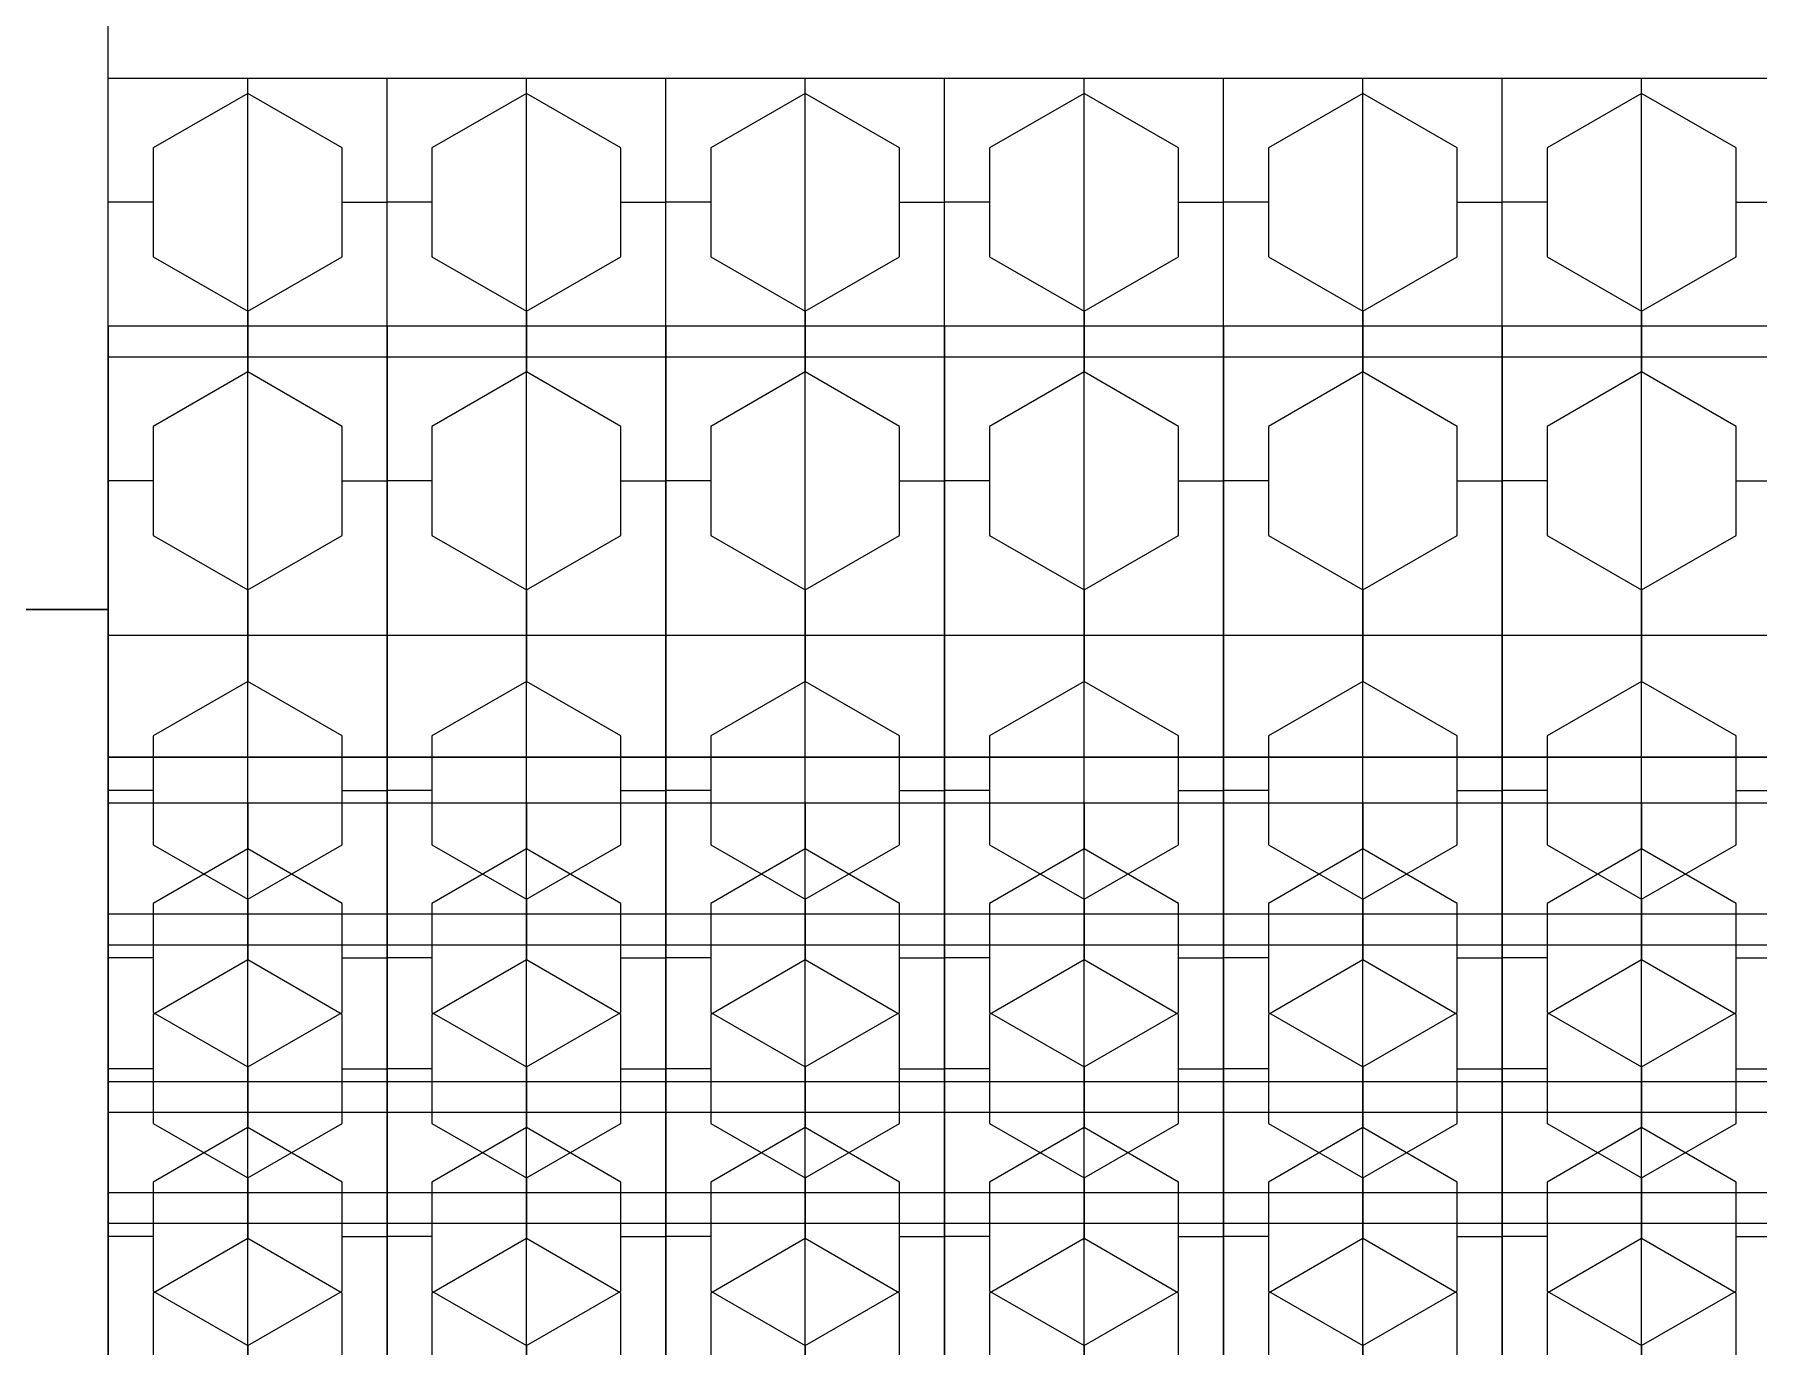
# Model space of a CAD drawing. Header units: metres. Extents: x -1744 to -758, y -4183 to -3914.
# Drawn here: x -843.781 to -841.11, y -4091.92 to -4089.886 of the extents above; entities that cross this region are included whole.
import ezdxf

# ---------------------------------------------------------------- set-up
doc = ezdxf.new("R2010")
doc.units = ezdxf.units.M
doc.layers.add('A-ID', color=11, linetype='Continuous')
doc.layers.add('WALL', color=7, linetype='Continuous')
doc.layers.add('by block', color=252, linetype='Continuous', lineweight=30)

# ---------------------------------------------------------------- blocks, each defined once
blk = doc.blocks.new('A$C1C9B1590')
for p, q in [((761.8222, 84.5657), (761.8222, 94.4717)), ((754.888, 92.1857), (761.8222, 92.1857))]:
    blk.add_line(p, q)
at = {"layer": 'A-ID', "color": 250}
for p, q in [((762.2541, 93.009), (761.8222, 93.009)), ((761.8222, 89.6786), (761.8222, 93.009)), ((762.0382, 89.2699), (762.0382, 93.009)), ((762.2541, 89.6786), (762.2541, 93.009)), ((762.6859, 93.009), (762.2541, 93.009)), ((762.2541, 89.6786), (762.2541, 93.009)), ((762.47, 89.2699), (762.47, 93.009)), ((763.1178, 93.009), (762.6859, 93.009)), ((762.6859, 89.6786), (762.6859, 93.009)), ((762.6859, 89.6786), (762.6859, 93.009)), ((762.9019, 89.2699), (762.9019, 93.009)), ((763.5496, 93.009), (763.1178, 93.009)), ((763.1178, 89.6786), (763.1178, 93.009)), ((763.1178, 89.6786), (763.1178, 93.009)), ((763.3337, 89.2699), (763.3337, 93.009)), ((763.5496, 89.6786), (763.5496, 93.009)), ((763.9815, 93.009), (763.5496, 93.009)), ((763.5496, 89.6786), (763.5496, 93.009)), ((763.7655, 89.2699), (763.7655, 93.009)), ((764.4133, 93.009), (763.9815, 93.009)), ((763.9815, 89.6786), (763.9815, 93.009)), ((763.9815, 89.6786), (763.9815, 93.009)), ((764.1974, 89.2699), (764.1974, 93.009)), ((762.0382, 92.9858), (761.8919, 92.9014)), ((762.1844, 92.9014), (762.0382, 92.9858)), ((762.0382, 89.2467), (762.0382, 92.9858)), ((762.47, 92.9858), (762.3237, 92.9014)), ((762.6163, 92.9014), (762.47, 92.9858)), ((762.47, 89.2467), (762.47, 92.9858)), ((762.9019, 92.9858), (762.7556, 92.9014)), ((763.0481, 92.9014), (762.9019, 92.9858)), ((762.9019, 89.2467), (762.9019, 92.9858)), ((763.3337, 92.9858), (763.1874, 92.9014)), ((763.3337, 89.2467), (763.3337, 92.9858)), ((763.48, 92.9014), (763.3337, 92.9858)), ((763.7655, 92.9858), (763.6193, 92.9014)), ((763.9118, 92.9014), (763.7655, 92.9858)), ((763.7655, 89.2467), (763.7655, 92.9858)), ((764.1974, 92.9858), (764.0511, 92.9014)), ((764.3437, 92.9014), (764.1974, 92.9858)), ((764.1974, 89.2467), (764.1974, 92.9858)), ((761.8919, 92.9014), (761.8919, 92.7325)), ((762.1844, 92.7325), (762.1844, 92.9014)), ((762.3237, 92.9014), (762.3237, 92.7325)), ((762.6163, 92.7325), (762.6163, 92.9014)), ((762.7556, 92.9014), (762.7556, 92.7325)), ((763.0481, 92.7325), (763.0481, 92.9014)), ((763.1874, 92.9014), (763.1874, 92.7325)), ((763.48, 92.7325), (763.48, 92.9014)), ((763.6193, 92.9014), (763.6193, 92.7325)), ((763.9118, 92.7325), (763.9118, 92.9014)), ((764.0511, 92.9014), (764.0511, 92.7325)), ((764.3437, 92.7325), (764.3437, 92.9014)), ((761.8919, 92.8169), (761.8222, 92.8169)), ((762.1844, 92.8169), (762.2541, 92.8169)), ((762.3237, 92.8169), (762.2541, 92.8169)), ((762.6163, 92.8169), (762.6859, 92.8169)), ((762.7556, 92.8169), (762.6859, 92.8169)), ((763.0481, 92.8169), (763.1178, 92.8169)), ((763.1874, 92.8169), (763.1178, 92.8169)), ((763.48, 92.8169), (763.5496, 92.8169)), ((763.6193, 92.8169), (763.5496, 92.8169)), ((763.9118, 92.8169), (763.9815, 92.8169)), ((764.0511, 92.8169), (763.9815, 92.8169)), ((764.3437, 92.8169), (764.4133, 92.8169)), ((761.8919, 92.7325), (762.0382, 92.648)), ((762.0382, 92.648), (762.1844, 92.7325)), ((762.3237, 92.7325), (762.47, 92.648)), ((762.47, 92.648), (762.6163, 92.7325)), ((762.7556, 92.7325), (762.9019, 92.648)), ((762.9019, 92.648), (763.0481, 92.7325)), ((763.1874, 92.7325), (763.3337, 92.648)), ((763.3337, 92.648), (763.48, 92.7325)), ((763.6193, 92.7325), (763.7655, 92.648)), ((763.7655, 92.648), (763.9118, 92.7325)), ((764.0511, 92.7325), (764.1974, 92.648)), ((764.1974, 92.648), (764.3437, 92.7325)), ((762.0382, 92.648), (762.0382, 92.5771)), ((762.47, 92.648), (762.47, 92.5771)), ((762.9019, 92.648), (762.9019, 92.5771)), ((763.3337, 92.648), (763.3337, 92.5771)), ((763.7655, 92.648), (763.7655, 92.5771)), ((764.1974, 92.648), (764.1974, 92.5771)), ((761.8222, 92.6249), (761.8222, 92.1453)), ((762.2541, 92.6249), (761.8222, 92.6249)), ((762.0382, 92.6249), (762.0382, 92.554)), ((762.2541, 92.6249), (762.2541, 92.1453)), ((762.2541, 92.6249), (762.2541, 92.1453)), ((762.6859, 92.6249), (762.2541, 92.6249)), ((762.47, 92.6249), (762.47, 92.554)), ((763.1178, 92.6249), (762.6859, 92.6249)), ((762.6859, 92.6249), (762.6859, 92.1453)), ((762.6859, 92.6249), (762.6859, 92.1453)), ((762.9019, 92.6249), (762.9019, 92.554)), ((763.1178, 92.6249), (763.1178, 92.1453)), ((763.5496, 92.6249), (763.1178, 92.6249)), ((763.1178, 92.6249), (763.1178, 92.1453)), ((763.3337, 92.6249), (763.3337, 92.554)), ((763.9815, 92.6249), (763.5496, 92.6249)), ((763.5496, 92.6249), (763.5496, 92.1453)), ((763.5496, 92.6249), (763.5496, 92.1453)), ((763.7655, 92.6249), (763.7655, 92.554)), ((763.9815, 92.6249), (763.9815, 92.1453)), ((764.4133, 92.6249), (763.9815, 92.6249)), ((763.9815, 92.6249), (763.9815, 92.1453)), ((764.1974, 92.6249), (764.1974, 92.554)), ((761.8222, 89.2467), (761.8222, 92.5771)), ((762.2541, 92.5771), (761.8222, 92.5771)), ((762.2541, 89.2467), (762.2541, 92.5771)), ((762.6859, 92.5771), (762.2541, 92.5771)), ((762.2541, 89.2467), (762.2541, 92.5771)), ((762.6859, 89.2467), (762.6859, 92.5771)), ((763.1178, 92.5771), (762.6859, 92.5771)), ((762.6859, 89.2467), (762.6859, 92.5771)), ((763.1178, 89.2467), (763.1178, 92.5771)), ((763.5496, 92.5771), (763.1178, 92.5771)), ((763.1178, 89.2467), (763.1178, 92.5771)), ((763.5496, 89.2467), (763.5496, 92.5771)), ((763.5496, 89.2467), (763.5496, 92.5771)), ((763.9815, 92.5771), (763.5496, 92.5771)), ((763.9815, 89.2467), (763.9815, 92.5771)), ((763.9815, 89.2467), (763.9815, 92.5771)), ((764.4133, 92.5771), (763.9815, 92.5771)), ((762.0382, 92.554), (761.8919, 92.4695)), ((762.1844, 92.4695), (762.0382, 92.554)), ((762.47, 92.554), (762.3237, 92.4695)), ((762.6163, 92.4695), (762.47, 92.554)), ((762.9019, 92.554), (762.7556, 92.4695)), ((763.0481, 92.4695), (762.9019, 92.554)), ((763.3337, 92.554), (763.1874, 92.4695)), ((763.48, 92.4695), (763.3337, 92.554)), ((763.7655, 92.554), (763.6193, 92.4695)), ((763.9118, 92.4695), (763.7655, 92.554)), ((764.1974, 92.554), (764.0511, 92.4695)), ((764.3437, 92.4695), (764.1974, 92.554)), ((761.8919, 92.4695), (761.8919, 92.3006)), ((762.1844, 92.3006), (762.1844, 92.4695)), ((762.3237, 92.4695), (762.3237, 92.3006)), ((762.6163, 92.3006), (762.6163, 92.4695)), ((762.7556, 92.4695), (762.7556, 92.3006)), ((763.0481, 92.3006), (763.0481, 92.4695)), ((763.1874, 92.4695), (763.1874, 92.3006)), ((763.48, 92.3006), (763.48, 92.4695)), ((763.6193, 92.4695), (763.6193, 92.3006)), ((763.9118, 92.3006), (763.9118, 92.4695)), ((764.0511, 92.4695), (764.0511, 92.3006)), ((764.3437, 92.3006), (764.3437, 92.4695)), ((761.8919, 92.3851), (761.8222, 92.3851)), ((762.1844, 92.3851), (762.2541, 92.3851)), ((762.3237, 92.3851), (762.2541, 92.3851)), ((762.6163, 92.3851), (762.6859, 92.3851)), ((762.7556, 92.3851), (762.6859, 92.3851)), ((763.0481, 92.3851), (763.1178, 92.3851)), ((763.1874, 92.3851), (763.1178, 92.3851)), ((763.48, 92.3851), (763.5496, 92.3851)), ((763.6193, 92.3851), (763.5496, 92.3851)), ((763.9118, 92.3851), (763.9815, 92.3851)), ((764.0511, 92.3851), (763.9815, 92.3851)), ((764.3437, 92.3851), (764.4133, 92.3851)), ((761.8919, 92.3006), (762.0382, 92.2162)), ((762.0382, 92.2162), (762.1844, 92.3006)), ((762.3237, 92.3006), (762.47, 92.2162)), ((762.47, 92.2162), (762.6163, 92.3006)), ((762.7556, 92.3006), (762.9019, 92.2162)), ((762.9019, 92.2162), (763.0481, 92.3006)), ((763.1874, 92.3006), (763.3337, 92.2162)), ((763.3337, 92.2162), (763.48, 92.3006)), ((763.6193, 92.3006), (763.7655, 92.2162)), ((763.7655, 92.2162), (763.9118, 92.3006)), ((764.0511, 92.3006), (764.1974, 92.2162)), ((764.1974, 92.2162), (764.3437, 92.3006)), ((762.0382, 92.2162), (762.0382, 92.1453)), ((762.47, 92.2162), (762.47, 92.1453)), ((762.9019, 92.2162), (762.9019, 92.1453)), ((763.3337, 92.2162), (763.3337, 92.1453)), ((763.7655, 92.2162), (763.7655, 92.1453)), ((764.1974, 92.2162), (764.1974, 92.1453)), ((762.2541, 92.1453), (761.8222, 92.1453)), ((762.2541, 92.1453), (761.8222, 92.1453)), ((761.8222, 92.1453), (761.8222, 91.6657)), ((762.0382, 92.1453), (762.0382, 92.0744)), ((762.6859, 92.1453), (762.2541, 92.1453)), ((762.6859, 92.1453), (762.2541, 92.1453)), ((762.2541, 92.1453), (762.2541, 91.6657)), ((762.2541, 92.1453), (762.2541, 91.6657)), ((762.47, 92.1453), (762.47, 92.0744)), ((763.1178, 92.1453), (762.6859, 92.1453)), ((763.1178, 92.1453), (762.6859, 92.1453)), ((762.6859, 92.1453), (762.6859, 91.6657)), ((762.6859, 92.1453), (762.6859, 91.6657)), ((762.9019, 92.1453), (762.9019, 92.0744)), ((763.5496, 92.1453), (763.1178, 92.1453)), ((763.1178, 92.1453), (763.1178, 91.6657)), ((763.1178, 92.1453), (763.1178, 91.6657)), ((763.5496, 92.1453), (763.1178, 92.1453)), ((763.3337, 92.1453), (763.3337, 92.0744)), ((763.9815, 92.1453), (763.5496, 92.1453)), ((763.9815, 92.1453), (763.5496, 92.1453)), ((763.5496, 92.1453), (763.5496, 91.6657)), ((763.5496, 92.1453), (763.5496, 91.6657)), ((763.7655, 92.1453), (763.7655, 92.0744)), ((764.4133, 92.1453), (763.9815, 92.1453)), ((763.9815, 92.1453), (763.9815, 91.6657)), ((764.4133, 92.1453), (763.9815, 92.1453)), ((763.9815, 92.1453), (763.9815, 91.6657)), ((764.1974, 92.1453), (764.1974, 92.0744)), ((762.0382, 92.0744), (761.8919, 91.99)), ((762.1844, 91.99), (762.0382, 92.0744)), ((762.47, 92.0744), (762.3237, 91.99)), ((762.6163, 91.99), (762.47, 92.0744)), ((762.9019, 92.0744), (762.7556, 91.99)), ((763.0481, 91.99), (762.9019, 92.0744)), ((763.3337, 92.0744), (763.1874, 91.99)), ((763.48, 91.99), (763.3337, 92.0744)), ((763.7655, 92.0744), (763.6193, 91.99)), ((763.9118, 91.99), (763.7655, 92.0744)), ((764.1974, 92.0744), (764.0511, 91.99)), ((764.3437, 91.99), (764.1974, 92.0744)), ((761.8919, 91.99), (761.8919, 91.8211)), ((762.1844, 91.8211), (762.1844, 91.99)), ((762.3237, 91.99), (762.3237, 91.8211)), ((762.6163, 91.8211), (762.6163, 91.99)), ((762.7556, 91.99), (762.7556, 91.8211)), ((763.0481, 91.8211), (763.0481, 91.99)), ((763.1874, 91.99), (763.1874, 91.8211)), ((763.48, 91.8211), (763.48, 91.99)), ((763.6193, 91.99), (763.6193, 91.8211)), ((763.9118, 91.8211), (763.9118, 91.99)), ((764.0511, 91.99), (764.0511, 91.8211)), ((764.3437, 91.8211), (764.3437, 91.99)), ((761.8919, 91.9055), (761.8222, 91.9055)), ((762.1844, 91.9055), (762.2541, 91.9055)), ((762.3237, 91.9055), (762.2541, 91.9055)), ((762.6163, 91.9055), (762.6859, 91.9055)), ((762.7556, 91.9055), (762.6859, 91.9055)), ((763.0481, 91.9055), (763.1178, 91.9055)), ((763.1874, 91.9055), (763.1178, 91.9055)), ((763.48, 91.9055), (763.5496, 91.9055)), ((763.6193, 91.9055), (763.5496, 91.9055)), ((763.9118, 91.9055), (763.9815, 91.9055)), ((764.0511, 91.9055), (763.9815, 91.9055)), ((764.3437, 91.9055), (764.4133, 91.9055)), ((762.2541, 91.8855), (761.8222, 91.8855)), ((761.8222, 91.8855), (761.8222, 91.4059)), ((762.0382, 91.8855), (762.0382, 91.8146)), ((762.6859, 91.8855), (762.2541, 91.8855)), ((762.2541, 91.8855), (762.2541, 91.4059)), ((762.2541, 91.8855), (762.2541, 91.4059)), ((762.47, 91.8855), (762.47, 91.8146)), ((763.1178, 91.8855), (762.6859, 91.8855)), ((762.6859, 91.8855), (762.6859, 91.4059)), ((762.6859, 91.8855), (762.6859, 91.4059)), ((762.9019, 91.8855), (762.9019, 91.8146)), ((763.5496, 91.8855), (763.1178, 91.8855)), ((763.1178, 91.8855), (763.1178, 91.4059)), ((763.1178, 91.8855), (763.1178, 91.4059)), ((763.3337, 91.8855), (763.3337, 91.8146)), ((763.9815, 91.8855), (763.5496, 91.8855)), ((763.5496, 91.8855), (763.5496, 91.4059)), ((763.5496, 91.8855), (763.5496, 91.4059)), ((763.7655, 91.8855), (763.7655, 91.8146)), ((763.9815, 91.8855), (763.9815, 91.4059)), ((764.4133, 91.8855), (763.9815, 91.8855)), ((763.9815, 91.8855), (763.9815, 91.4059)), ((764.1974, 91.8855), (764.1974, 91.8146)), ((761.8919, 91.8211), (762.0382, 91.7366)), ((762.0382, 91.8146), (761.8919, 91.7302)), ((762.0382, 91.7366), (762.1844, 91.8211)), ((762.1844, 91.7302), (762.0382, 91.8146)), ((762.3237, 91.8211), (762.47, 91.7366)), ((762.47, 91.8146), (762.3237, 91.7302)), ((762.47, 91.7366), (762.6163, 91.8211)), ((762.6163, 91.7302), (762.47, 91.8146)), ((762.7556, 91.8211), (762.9019, 91.7366)), ((762.9019, 91.8146), (762.7556, 91.7302)), ((762.9019, 91.7366), (763.0481, 91.8211)), ((763.0481, 91.7302), (762.9019, 91.8146)), ((763.1874, 91.8211), (763.3337, 91.7366)), ((763.3337, 91.8146), (763.1874, 91.7302)), ((763.3337, 91.7366), (763.48, 91.8211)), ((763.48, 91.7302), (763.3337, 91.8146)), ((763.6193, 91.8211), (763.7655, 91.7366)), ((763.7655, 91.8146), (763.6193, 91.7302)), ((763.7655, 91.7366), (763.9118, 91.8211)), ((763.9118, 91.7302), (763.7655, 91.8146)), ((764.0511, 91.8211), (764.1974, 91.7366)), ((764.1974, 91.8146), (764.0511, 91.7302)), ((764.1974, 91.7366), (764.3437, 91.8211)), ((764.3437, 91.7302), (764.1974, 91.8146)), ((762.0382, 91.7366), (762.0382, 91.6657)), ((762.47, 91.7366), (762.47, 91.6657)), ((762.9019, 91.7366), (762.9019, 91.6657)), ((763.3337, 91.7366), (763.3337, 91.6657)), ((763.7655, 91.7366), (763.7655, 91.6657)), ((764.1974, 91.7366), (764.1974, 91.6657)), ((762.2541, 91.7135), (761.8222, 91.7135)), ((761.8222, 91.7135), (761.8222, 91.2339)), ((761.8919, 91.7302), (761.8919, 91.5613)), ((762.0382, 91.7135), (762.0382, 91.6426)), ((762.1844, 91.5613), (762.1844, 91.7302)), ((762.6859, 91.7135), (762.2541, 91.7135)), ((762.2541, 91.7135), (762.2541, 91.2339)), ((762.2541, 91.7135), (762.2541, 91.2339)), ((762.3237, 91.7302), (762.3237, 91.5613)), ((762.47, 91.7135), (762.47, 91.6426)), ((762.6163, 91.5613), (762.6163, 91.7302)), ((763.1178, 91.7135), (762.6859, 91.7135)), ((762.6859, 91.7135), (762.6859, 91.2339)), ((762.6859, 91.7135), (762.6859, 91.2339)), ((762.7556, 91.7302), (762.7556, 91.5613)), ((762.9019, 91.7135), (762.9019, 91.6426)), ((763.0481, 91.5613), (763.0481, 91.7302)), ((763.1178, 91.7135), (763.1178, 91.2339)), ((763.1178, 91.7135), (763.1178, 91.2339)), ((763.5496, 91.7135), (763.1178, 91.7135)), ((763.1874, 91.7302), (763.1874, 91.5613)), ((763.3337, 91.7135), (763.3337, 91.6426)), ((763.48, 91.5613), (763.48, 91.7302)), ((763.5496, 91.7135), (763.5496, 91.2339)), ((763.9815, 91.7135), (763.5496, 91.7135)), ((763.5496, 91.7135), (763.5496, 91.2339)), ((763.6193, 91.7302), (763.6193, 91.5613)), ((763.7655, 91.7135), (763.7655, 91.6426)), ((763.9118, 91.5613), (763.9118, 91.7302)), ((763.9815, 91.7135), (763.9815, 91.2339)), ((764.4133, 91.7135), (763.9815, 91.7135)), ((763.9815, 91.7135), (763.9815, 91.2339)), ((764.0511, 91.7302), (764.0511, 91.5613)), ((764.1974, 91.7135), (764.1974, 91.6426)), ((764.3437, 91.5613), (764.3437, 91.7302)), ((762.2541, 91.6657), (761.8222, 91.6657)), ((762.6859, 91.6657), (762.2541, 91.6657)), ((763.1178, 91.6657), (762.6859, 91.6657)), ((763.5496, 91.6657), (763.1178, 91.6657)), ((763.9815, 91.6657), (763.5496, 91.6657)), ((764.4133, 91.6657), (763.9815, 91.6657)), ((761.8919, 91.6457), (761.8222, 91.6457)), ((762.0382, 91.6426), (761.8919, 91.5581)), ((762.1844, 91.5581), (762.0382, 91.6426)), ((762.1844, 91.6457), (762.2541, 91.6457)), ((762.3237, 91.6457), (762.2541, 91.6457)), ((762.47, 91.6426), (762.3237, 91.5581)), ((762.6163, 91.5581), (762.47, 91.6426)), ((762.6163, 91.6457), (762.6859, 91.6457)), ((762.7556, 91.6457), (762.6859, 91.6457)), ((762.9019, 91.6426), (762.7556, 91.5581)), ((763.0481, 91.5581), (762.9019, 91.6426)), ((763.0481, 91.6457), (763.1178, 91.6457)), ((763.1874, 91.6457), (763.1178, 91.6457)), ((763.3337, 91.6426), (763.1874, 91.5581)), ((763.48, 91.5581), (763.3337, 91.6426)), ((763.48, 91.6457), (763.5496, 91.6457)), ((763.6193, 91.6457), (763.5496, 91.6457)), ((763.7655, 91.6426), (763.6193, 91.5581)), ((763.9118, 91.5581), (763.7655, 91.6426)), ((763.9118, 91.6457), (763.9815, 91.6457)), ((764.0511, 91.6457), (763.9815, 91.6457)), ((764.1974, 91.6426), (764.0511, 91.5581)), ((764.3437, 91.5581), (764.1974, 91.6426)), ((764.3437, 91.6457), (764.4133, 91.6457)), ((761.8919, 91.5613), (762.0382, 91.4768)), ((761.8919, 91.5581), (761.8919, 91.3892)), ((762.0382, 91.4768), (762.1844, 91.5613)), ((762.1844, 91.3892), (762.1844, 91.5581)), ((762.3237, 91.5613), (762.47, 91.4768)), ((762.3237, 91.5581), (762.3237, 91.3892)), ((762.47, 91.4768), (762.6163, 91.5613)), ((762.6163, 91.3892), (762.6163, 91.5581)), ((762.7556, 91.5613), (762.9019, 91.4768)), ((762.7556, 91.5581), (762.7556, 91.3892)), ((762.9019, 91.4768), (763.0481, 91.5613)), ((763.0481, 91.3892), (763.0481, 91.5581)), ((763.1874, 91.5613), (763.3337, 91.4768)), ((763.1874, 91.5581), (763.1874, 91.3892)), ((763.3337, 91.4768), (763.48, 91.5613)), ((763.48, 91.3892), (763.48, 91.5581)), ((763.6193, 91.5613), (763.7655, 91.4768)), ((763.6193, 91.5581), (763.6193, 91.3892)), ((763.7655, 91.4768), (763.9118, 91.5613)), ((763.9118, 91.3892), (763.9118, 91.5581)), ((764.0511, 91.5613), (764.1974, 91.4768)), ((764.0511, 91.5581), (764.0511, 91.3892)), ((764.1974, 91.4768), (764.3437, 91.5613)), ((764.3437, 91.3892), (764.3437, 91.5581)), ((761.8919, 91.4737), (761.8222, 91.4737)), ((762.0382, 91.4768), (762.0382, 91.4059)), ((762.1844, 91.4737), (762.2541, 91.4737)), ((762.3237, 91.4737), (762.2541, 91.4737)), ((762.47, 91.4768), (762.47, 91.4059)), ((762.6163, 91.4737), (762.6859, 91.4737)), ((762.7556, 91.4737), (762.6859, 91.4737)), ((762.9019, 91.4768), (762.9019, 91.4059)), ((763.0481, 91.4737), (763.1178, 91.4737)), ((763.1874, 91.4737), (763.1178, 91.4737)), ((763.3337, 91.4768), (763.3337, 91.4059)), ((763.48, 91.4737), (763.5496, 91.4737)), ((763.6193, 91.4737), (763.5496, 91.4737)), ((763.7655, 91.4768), (763.7655, 91.4059)), ((763.9118, 91.4737), (763.9815, 91.4737)), ((764.0511, 91.4737), (763.9815, 91.4737)), ((764.1974, 91.4768), (764.1974, 91.4059)), ((764.3437, 91.4737), (764.4133, 91.4737)), ((762.2541, 91.4537), (761.8222, 91.4537)), ((761.8222, 91.4537), (761.8222, 90.9741)), ((762.0382, 91.4537), (762.0382, 91.3828)), ((762.6859, 91.4537), (762.2541, 91.4537)), ((762.2541, 91.4537), (762.2541, 90.9741)), ((762.2541, 91.4537), (762.2541, 90.9741)), ((762.47, 91.4537), (762.47, 91.3828)), ((763.1178, 91.4537), (762.6859, 91.4537)), ((762.6859, 91.4537), (762.6859, 90.9741)), ((762.6859, 91.4537), (762.6859, 90.9741)), ((762.9019, 91.4537), (762.9019, 91.3828)), ((763.5496, 91.4537), (763.1178, 91.4537)), ((763.1178, 91.4537), (763.1178, 90.9741)), ((763.1178, 91.4537), (763.1178, 90.9741)), ((763.3337, 91.4537), (763.3337, 91.3828)), ((763.5496, 91.4537), (763.5496, 90.9741)), ((763.5496, 91.4537), (763.5496, 90.9741)), ((763.9815, 91.4537), (763.5496, 91.4537)), ((763.7655, 91.4537), (763.7655, 91.3828)), ((764.4133, 91.4537), (763.9815, 91.4537)), ((763.9815, 91.4537), (763.9815, 90.9741)), ((763.9815, 91.4537), (763.9815, 90.9741)), ((764.1974, 91.4537), (764.1974, 91.3828)), ((762.2541, 91.4059), (761.8222, 91.4059)), ((761.8919, 91.3892), (762.0382, 91.3048)), ((762.0382, 91.3048), (762.1844, 91.3892)), ((762.6859, 91.4059), (762.2541, 91.4059)), ((762.3237, 91.3892), (762.47, 91.3048)), ((762.47, 91.3048), (762.6163, 91.3892)), ((763.1178, 91.4059), (762.6859, 91.4059)), ((762.7556, 91.3892), (762.9019, 91.3048)), ((762.9019, 91.3048), (763.0481, 91.3892)), ((763.5496, 91.4059), (763.1178, 91.4059)), ((763.1874, 91.3892), (763.3337, 91.3048)), ((763.3337, 91.3048), (763.48, 91.3892)), ((763.9815, 91.4059), (763.5496, 91.4059)), ((763.6193, 91.3892), (763.7655, 91.3048)), ((763.7655, 91.3048), (763.9118, 91.3892)), ((764.4133, 91.4059), (763.9815, 91.4059)), ((764.0511, 91.3892), (764.1974, 91.3048)), ((764.1974, 91.3048), (764.3437, 91.3892)), ((762.0382, 91.3828), (761.8919, 91.2983)), ((762.1844, 91.2983), (762.0382, 91.3828)), ((762.47, 91.3828), (762.3237, 91.2983)), ((762.6163, 91.2983), (762.47, 91.3828)), ((762.9019, 91.3828), (762.7556, 91.2983)), ((763.0481, 91.2983), (762.9019, 91.3828)), ((763.3337, 91.3828), (763.1874, 91.2983)), ((763.48, 91.2983), (763.3337, 91.3828)), ((763.7655, 91.3828), (763.6193, 91.2983)), ((763.9118, 91.2983), (763.7655, 91.3828)), ((764.1974, 91.3828), (764.0511, 91.2983)), ((764.3437, 91.2983), (764.1974, 91.3828)), ((762.2541, 91.2816), (761.8222, 91.2816)), ((761.8222, 91.2816), (761.8222, 90.802)), ((761.8919, 91.2983), (761.8919, 91.1294)), ((762.0382, 91.3048), (762.0382, 91.2339)), ((762.0382, 91.2816), (762.0382, 91.2107)), ((762.1844, 91.1294), (762.1844, 91.2983)), ((762.6859, 91.2816), (762.2541, 91.2816)), ((762.2541, 91.2816), (762.2541, 90.802)), ((762.2541, 91.2816), (762.2541, 90.802)), ((762.3237, 91.2983), (762.3237, 91.1294)), ((762.47, 91.3048), (762.47, 91.2339)), ((762.47, 91.2816), (762.47, 91.2107)), ((762.6163, 91.1294), (762.6163, 91.2983)), ((762.6859, 91.2816), (762.6859, 90.802)), ((763.1178, 91.2816), (762.6859, 91.2816)), ((762.6859, 91.2816), (762.6859, 90.802)), ((762.7556, 91.2983), (762.7556, 91.1294)), ((762.9019, 91.3048), (762.9019, 91.2339)), ((762.9019, 91.2816), (762.9019, 91.2107)), ((763.0481, 91.1294), (763.0481, 91.2983)), ((763.5496, 91.2816), (763.1178, 91.2816)), ((763.1178, 91.2816), (763.1178, 90.802)), ((763.1178, 91.2816), (763.1178, 90.802)), ((763.1874, 91.2983), (763.1874, 91.1294)), ((763.3337, 91.3048), (763.3337, 91.2339)), ((763.3337, 91.2816), (763.3337, 91.2107)), ((763.48, 91.1294), (763.48, 91.2983)), ((763.5496, 91.2816), (763.5496, 90.802)), ((763.5496, 91.2816), (763.5496, 90.802)), ((763.9815, 91.2816), (763.5496, 91.2816)), ((763.6193, 91.2983), (763.6193, 91.1294)), ((763.7655, 91.3048), (763.7655, 91.2339)), ((763.7655, 91.2816), (763.7655, 91.2107)), ((763.9118, 91.1294), (763.9118, 91.2983)), ((764.4133, 91.2816), (763.9815, 91.2816)), ((763.9815, 91.2816), (763.9815, 90.802)), ((763.9815, 91.2816), (763.9815, 90.802)), ((764.0511, 91.2983), (764.0511, 91.1294)), ((764.1974, 91.3048), (764.1974, 91.2339)), ((764.1974, 91.2816), (764.1974, 91.2107)), ((764.3437, 91.1294), (764.3437, 91.2983)), ((762.2541, 91.2339), (761.8222, 91.2339)), ((762.6859, 91.2339), (762.2541, 91.2339)), ((763.1178, 91.2339), (762.6859, 91.2339)), ((763.5496, 91.2339), (763.1178, 91.2339)), ((763.9815, 91.2339), (763.5496, 91.2339)), ((764.4133, 91.2339), (763.9815, 91.2339)), ((761.8919, 91.2139), (761.8222, 91.2139)), ((762.0382, 91.2107), (761.8919, 91.1263)), ((762.1844, 91.1263), (762.0382, 91.2107)), ((762.1844, 91.2139), (762.2541, 91.2139)), ((762.3237, 91.2139), (762.2541, 91.2139)), ((762.47, 91.2107), (762.3237, 91.1263)), ((762.6163, 91.1263), (762.47, 91.2107)), ((762.6163, 91.2139), (762.6859, 91.2139)), ((762.7556, 91.2139), (762.6859, 91.2139)), ((762.9019, 91.2107), (762.7556, 91.1263)), ((763.0481, 91.1263), (762.9019, 91.2107)), ((763.0481, 91.2139), (763.1178, 91.2139)), ((763.1874, 91.2139), (763.1178, 91.2139)), ((763.3337, 91.2107), (763.1874, 91.1263)), ((763.48, 91.1263), (763.3337, 91.2107)), ((763.48, 91.2139), (763.5496, 91.2139)), ((763.6193, 91.2139), (763.5496, 91.2139)), ((763.7655, 91.2107), (763.6193, 91.1263)), ((763.9118, 91.1263), (763.7655, 91.2107)), ((763.9118, 91.2139), (763.9815, 91.2139)), ((764.0511, 91.2139), (763.9815, 91.2139)), ((764.1974, 91.2107), (764.0511, 91.1263)), ((764.3437, 91.1263), (764.1974, 91.2107)), ((764.3437, 91.2139), (764.4133, 91.2139)), ((761.8919, 91.1294), (762.0382, 91.045)), ((761.8919, 91.1263), (761.8919, 90.9574)), ((762.0382, 91.045), (762.1844, 91.1294)), ((762.1844, 90.9574), (762.1844, 91.1263)), ((762.3237, 91.1294), (762.47, 91.045)), ((762.3237, 91.1263), (762.3237, 90.9574)), ((762.47, 91.045), (762.6163, 91.1294)), ((762.6163, 90.9574), (762.6163, 91.1263)), ((762.7556, 91.1294), (762.9019, 91.045)), ((762.7556, 91.1263), (762.7556, 90.9574)), ((762.9019, 91.045), (763.0481, 91.1294)), ((763.0481, 90.9574), (763.0481, 91.1263)), ((763.1874, 91.1294), (763.3337, 91.045)), ((763.1874, 91.1263), (763.1874, 90.9574)), ((763.3337, 91.045), (763.48, 91.1294)), ((763.48, 90.9574), (763.48, 91.1263)), ((763.6193, 91.1294), (763.7655, 91.045)), ((763.6193, 91.1263), (763.6193, 90.9574)), ((763.7655, 91.045), (763.9118, 91.1294)), ((763.9118, 90.9574), (763.9118, 91.1263)), ((764.0511, 91.1294), (764.1974, 91.045)), ((764.0511, 91.1263), (764.0511, 90.9574)), ((764.1974, 91.045), (764.3437, 91.1294)), ((764.3437, 90.9574), (764.3437, 91.1263)), ((762.0382, 91.045), (762.0382, 90.9741)), ((762.47, 91.045), (762.47, 90.9741)), ((762.9019, 91.045), (762.9019, 90.9741)), ((763.3337, 91.045), (763.3337, 90.9741)), ((763.7655, 91.045), (763.7655, 90.9741)), ((764.1974, 91.045), (764.1974, 90.9741))]:
    blk.add_line(p, q, dxfattribs=at)
at = {"layer": 'by block'}
blk.add_line((761.8222, 92.1857), (761.5936, 92.1857), dxfattribs=at)
at = {"layer": 'by block', "color": 250}
for p, q in [((772.1854, 91.9571), (761.8222, 91.9571)), ((761.8222, 91.9571), (761.8222, 86.82))]:
    blk.add_line(p, q, dxfattribs=at)

msp = doc.modelspace()

# ---------------------------------------------------------------- block references
at = {"layer": 'WALL'}
msp.add_blockref('A$C1C9B1590', (-1605.48862, -4182.96317), dxfattribs=at)

doc.saveas('drawing.dxf')
